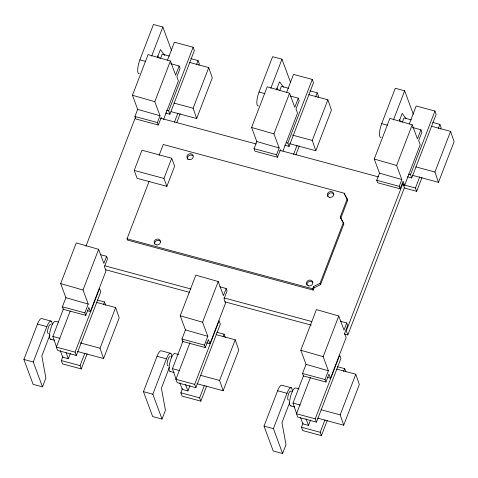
<?xml version="1.0" encoding="UTF-8"?>
<svg xmlns="http://www.w3.org/2000/svg" width="478" height="478" viewBox="0 0 478 478"><rect width="100%" height="100%" fill="white"/><g stroke="black" fill="none" stroke-linecap="round" stroke-linejoin="round"><path stroke-width="0.72" d="M49.915 334.911L41.837 355.955L45.87 378.014L42.476 386.857L33.102 384.336L23.9 359.456L37.475 324.096A10.086 2.743 -74.9 0 1 41.891 318.635L51.266 321.156M139.247 73.714A10.086 2.743 -74.9 0 1 139.887 59.84L153.462 24.48L162.837 27.001L171.524 50.495M161.767 118.807L161.259 117.421L158.338 125.033L135.842 118.98L134.921 116.495L137.664 109.36L132.448 95.265L148.061 54.6L170.413 61.011L175.629 75.106L179.136 65.97L170.706 63.699M87.582 310.76L90.378 311.56L88.842 307.414L85.789 315.361L63.299 309.302L62.379 306.816L65.886 297.68L60.67 283.585L76.283 242.92L98.641 249.331L103.857 263.426L106.594 256.298L100.266 254.595M42.476 386.857L33.269 361.977L46.85 326.623A10.086 2.743 -74.9 0 1 52.108 324.508M151.651 56.123L162.837 27.001M157.274 57.76L160.405 49.616L164.737 55.46M85.98 246.164L135.615 116.895M56.404 346.747L52.861 336.446L63.449 308.878M160.614 58.268L162.203 54.133L169.409 56.069M76.331 355.477L75.106 352.161L99.544 288.515L100.768 291.831L76.331 355.477L57.593 350.428L56.362 347.112L70.176 311.136M167.479 60.174L174.386 42.189L193.13 47.238L194.355 50.554L169.917 114.2L165.591 113.035M158.338 125.033L157.417 122.547L160.016 115.772L154.8 101.671L170.413 61.011M85.789 315.361L84.869 312.869L88.239 304.092L83.029 289.997L98.641 249.331M134.204 170.437L141.96 150.229L171.716 158.242L174.637 166.141L166.882 186.348L137.126 178.336L134.204 170.437L163.96 178.449L166.882 186.348M87.139 353.72L81.296 368.944L62.552 363.895L61.321 360.579L62.917 356.427M60.276 350.583L62.726 357.215L68.348 358.733L70.427 353.326M163.584 119.5L178.408 80.907L176.872 76.761L180.057 68.462L179.136 65.97M90.378 311.56L105.991 270.895L104.455 266.748L107.514 258.783L106.594 256.298M169.917 114.2L168.692 110.884L193.13 47.238M159.114 155.272L163.255 144.493L344.16 193.202L347.195 198.973L340.3 216.934L343.335 222.706L320.057 283.329L313.574 286.537L314.058 287.846L313.192 290.092L127.524 240.105L127.04 238.797L149.028 181.544M81.296 368.944L80.065 365.622L84.845 353.17M103.439 304.743L104.503 301.976L97.297 300.035M174.446 122.147L177.9 113.155M196.494 64.727L198.083 60.575L190.877 58.639M176.735 122.697L180.188 113.704M198.782 65.277L199.314 63.897L198.083 60.575M163.96 178.449L171.716 158.242M77.388 351.473L103.583 358.53L100.039 348.223L115.652 307.563L96.532 302.413M171.184 111.685L196.673 118.55L193.124 108.243L208.743 67.583L189.623 62.433M103.583 358.53L119.195 317.864L115.652 307.563M196.673 118.55L212.286 77.884L208.743 67.583M169.481 367.128L161.403 388.172L165.43 410.232L162.036 419.075L152.667 416.553L143.466 391.673L157.041 356.313A10.086 2.743 -74.9 0 1 161.456 350.852L170.825 353.373M258.389 105.913A10.086 2.743 -74.9 0 1 259.028 92.039L272.603 56.679L281.978 59.2L290.666 82.7M280.909 151.006L280.401 149.626L277.479 157.238L254.983 151.179L254.063 148.694L256.805 141.56L251.589 127.465L267.202 86.799L289.56 93.21L294.771 107.305L298.278 98.175L290.546 96.09M206.448 342.774L209.938 343.778L208.402 339.631L205.355 347.578L182.865 341.519L181.945 339.033L185.452 329.898L180.236 315.803L195.849 275.137L218.201 281.548L223.417 295.643L226.154 288.515L219.832 286.812M162.036 419.075L152.835 394.195L166.41 358.841A10.086 2.743 -74.9 0 1 171.65 357.401M270.793 88.322L281.978 59.2M276.415 89.96L279.546 81.816L283.448 87.074M175.97 378.964L172.427 368.663L183.008 341.095M279.755 90.467L281.345 86.333L288.551 88.275M195.896 387.694L194.671 384.378L219.109 320.732L220.334 324.048L195.896 387.694L177.153 382.645L175.928 379.329L190.005 342.666M286.621 92.379L293.528 74.389L312.271 79.438L313.496 82.754L289.059 146.399L284.733 145.234M277.479 157.238L276.559 154.747L279.158 147.971L273.942 133.87L289.56 93.21M205.355 347.578L204.435 345.086L207.805 336.309L202.588 322.214L218.201 281.548M206.699 385.937L200.856 401.156L182.112 396.113L180.887 392.796L182.482 388.644M179.836 382.8L182.291 389.433L187.914 390.95L189.987 385.543M282.994 151.012L297.549 113.107L296.013 108.96L299.198 100.661L298.278 98.175M209.938 343.778L225.55 303.112L224.021 298.965L227.074 291L226.154 288.515M289.059 146.399L287.834 143.083L312.271 79.438M200.856 401.156L199.631 397.839L204.411 385.388M223.005 336.96L224.068 334.194L216.857 332.252M293.588 154.346L297.041 145.354M315.635 96.926L317.225 92.78L310.019 90.838M295.876 154.896L299.33 145.904M317.924 97.476L318.456 96.096L317.225 92.78M196.948 383.691L223.148 390.747L219.605 380.44L235.218 339.78L216.098 334.63M289.614 143.693L315.815 150.749L312.271 140.442L327.884 99.782L308.764 94.632M223.148 390.747L238.761 350.081L235.218 339.78M315.815 150.749L331.427 110.083L327.884 99.782M313.192 290.092L312.714 288.784L313.574 286.537M314.058 287.846L320.541 284.637L343.819 224.015L340.784 218.237L347.679 200.276L347.195 198.973M289.788 402.255L281.972 422.618L286.005 444.683L282.612 453.52L273.237 450.999L264.035 426.119L277.61 390.759A10.086 2.743 -74.9 0 1 282.026 385.298L291.401 387.819M381.062 137.497A10.086 2.743 -74.9 0 1 381.701 123.623L395.276 88.263L404.651 90.79L413.339 114.284M327.717 377.423L330.513 378.223L328.978 374.077L325.924 382.024L303.434 375.965L302.514 373.479L306.022 364.344L300.805 350.249L316.418 309.589L338.777 315.994L343.993 330.089L346.729 322.961L340.402 321.258M403.211 184.956L404.609 185.356L403.074 181.21L400.152 188.822L377.656 182.763L376.736 180.278L379.478 173.144L374.262 159.049L389.875 118.389L412.233 124.794L417.443 138.895L420.951 129.759L412.52 127.489M282.612 453.52L273.404 428.647L286.985 393.286A10.086 2.743 -74.9 0 1 292.225 391.846M393.466 119.906L404.651 90.79M399.351 120.868L402.219 113.4L406.121 118.663M296.539 413.41L292.996 403.109L303.584 375.541M402.428 122.051L404.018 117.917L411.229 119.859M316.466 422.14L315.241 418.824L339.679 355.178L340.904 358.494L316.466 422.14L297.728 417.091L296.497 413.775L310.575 377.112M409.293 123.963L416.201 105.979L434.944 111.021L436.169 114.338L411.731 177.983L407.405 176.818M325.924 382.024L325.004 379.532L328.38 370.755L323.164 356.66L338.777 315.994M400.152 188.822L399.232 186.33L401.831 179.555L396.615 165.46L412.233 124.794M327.275 420.383L321.431 435.607L302.688 430.559L301.457 427.242L303.052 423.09M300.411 417.246L302.861 423.878L308.483 425.396L310.563 419.989M330.513 378.223L346.126 337.558L344.59 333.411L347.649 325.446L346.729 322.961M404.609 185.356L420.222 144.691L418.686 140.544L421.871 132.245L420.951 129.759M347.841 334.97L404.418 187.627L402.882 183.48L346.311 330.824L347.841 334.97L344.25 334.002M411.731 177.983L410.506 174.667L434.944 111.021M321.431 435.607L320.2 432.285L324.98 419.833M343.574 371.412L344.638 368.64L337.432 366.704M404.436 188.027L416.691 191.325L415.46 188.009L419.714 176.938M438.308 128.516L439.897 124.364L432.692 122.422M416.691 191.325L422.002 177.487M440.596 129.066L441.128 127.68L439.897 124.364M317.523 418.142L343.718 425.193L340.175 414.886L355.787 374.226L336.667 369.082M412.287 175.283L438.487 182.333L434.944 172.026L450.557 131.366L431.437 126.222M343.718 425.193L359.331 384.533L355.787 374.226M438.487 182.333L454.1 141.673L450.557 131.366M381.701 123.623L387.467 125.176M139.887 59.84L145.653 61.393M259.028 92.039L264.794 93.592M415.824 166.882L434.944 172.026M174.01 103.099L193.124 108.243M292.44 135.107L312.271 140.442M408.343 174.088L410.506 174.667M166.529 110.299L168.692 110.884M286.394 142.695L287.834 143.083M160.5 118.227L256.16 143.98M279.893 150.367L378.427 176.896M403.205 184.711L415.46 188.009M376.736 180.278L399.232 186.33M134.921 116.495L157.417 122.547M254.063 148.694L276.559 154.747M127.04 238.797L312.714 288.784M104.646 265.762L190.955 288.999M224.039 297.902L311.787 321.527M105.459 269.712L189.611 292.369M224.851 301.857L311.16 325.094M62.379 306.816L84.869 312.869M181.945 339.033L204.435 345.086M302.514 373.479L325.004 379.532M58.244 322.088L55.43 321.335A9.279 2.521 -74.9 0 0 50.28 330.31A9.279 2.521 -74.9 0 0 51.05 339.147M178.509 354.497L174.996 353.553A9.279 2.521 -74.9 0 0 169.845 362.527A9.279 2.521 -74.9 0 0 170.616 371.364M299.085 388.943L295.565 387.999A9.279 2.521 -74.9 0 0 290.415 396.973A9.279 2.521 -74.9 0 0 291.186 405.81M37.475 324.096L46.85 326.623M157.041 356.313L166.41 358.841M277.61 390.759L286.985 393.286M80.214 342.887L100.039 348.223M200.485 375.296L219.605 380.44M52.861 336.446L60.073 338.382M172.427 368.663L179.632 370.599M321.055 409.742L340.175 414.886M292.996 403.109L300.208 405.051M50.369 339.159L54.588 340.294M169.929 371.376L174.147 372.511M290.505 405.828L294.723 406.963M56.362 347.112L75.106 352.161M175.928 379.329L194.671 384.378M296.497 413.775L315.241 418.824M61.321 360.579L80.065 365.622M180.887 392.796L199.631 397.839M301.457 427.242L320.2 432.285M23.9 359.456L33.269 361.977M143.466 391.673L152.835 394.195M264.035 426.119L273.404 428.647M374.262 159.049L396.615 165.46M251.589 127.465L273.942 133.87M132.448 95.265L154.8 101.671M379.478 173.144L401.831 179.555M256.805 141.56L279.158 147.971M137.664 109.36L160.016 115.772M300.805 350.249L323.164 356.66M180.236 315.803L202.588 322.214M60.67 283.585L83.029 289.997M306.022 364.344L328.38 370.755M185.452 329.898L207.805 336.309M65.886 297.68L88.239 304.092M399.351 119.643L401.084 121.98M276.678 88.06L277.981 89.81M157.537 55.86L159.27 58.197M344.979 195.149L347.679 200.276M344.16 193.202L344.644 194.504M343.335 222.706L343.819 224.015M340.3 216.934L340.784 218.237M320.057 283.329L320.541 284.637M344.638 368.64L345.869 371.962M306.034 418.758L308.483 425.396M224.068 334.194L225.293 337.51M185.458 384.312L187.914 390.95M104.503 301.976L105.734 305.293M66.143 352.758L68.348 358.733M288.634 399.925A4.637 1.261 -74.9 0 1 288.294 394.864A4.637 1.261 -74.9 0 1 291.036 391.721M168.059 365.479A4.637 1.261 -74.9 0 1 167.563 361.004A4.637 1.261 -74.9 0 1 170.276 356.803M48.499 333.262A4.637 1.261 -74.9 0 1 47.997 328.786A4.637 1.261 -74.9 0 1 50.71 324.586M187.687 159.413A3.227 2.898 -20.3 0 1 188.858 155.619A3.227 2.898 -20.3 0 1 193.016 155.936M327.878 196.506A3.227 2.898 -20.3 0 1 330.053 193.058A3.227 2.898 -20.3 0 1 333.907 194.361M154.675 244.019A3.227 2.898 -20.3 0 1 156.85 240.565A3.227 2.898 -20.3 0 1 160.704 241.874M307.019 285.031A3.227 2.898 -20.3 0 1 308.806 281.745A3.227 2.898 -20.3 0 1 312.6 282.271M189.007 159.503A3.227 2.898 -20.3 0 0 193.231 155.959A3.227 2.898 -20.3 0 0 188.039 154.561A3.227 2.898 -20.3 0 0 189.007 159.503M329.45 197.312A3.227 2.898 -20.3 0 0 333.674 193.769A3.227 2.898 -20.3 0 0 328.482 192.371A3.227 2.898 -20.3 0 0 329.45 197.312M308.591 285.838A3.227 2.898 -20.3 0 0 312.815 282.295A3.227 2.898 -20.3 0 0 307.623 280.897A3.227 2.898 -20.3 0 0 308.591 285.838M156.246 244.826A3.227 2.898 -20.3 0 0 160.471 241.282A3.227 2.898 -20.3 0 0 155.278 239.884A3.227 2.898 -20.3 0 0 156.246 244.826"/></g></svg>
